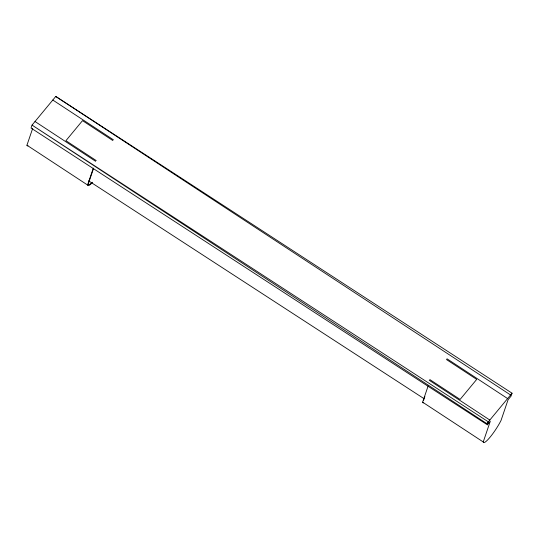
<?xml version="1.0" encoding="UTF-8"?>
<svg xmlns="http://www.w3.org/2000/svg" width="539" height="539" viewBox="0 0 539 539"><rect width="100%" height="100%" fill="white"/><g stroke="black" fill="none" stroke-linecap="round" stroke-linejoin="round"><path stroke-width="0.81" d="M92.627 182.27A17.955 3.039 -56.7 0 1 87.567 185.005L26.95 145.213L32.704 128.316M87.567 185.005L93.314 168.107M93.597 168.303L88.207 184.136L88.497 184.655A16.844 2.85 -56.7 0 0 91.421 183.078M483.234 441.96L490.295 421.222L487.33 424.799L31.046 128.06L32.05 125.095L55.766 96.454L512.05 393.194L511.039 396.158L508.075 399.743L501.021 420.474A17.955 3.039 -56.7 0 1 490.113 437.142A17.955 3.039 -56.7 0 1 483.234 441.96L422.616 402.168L428.107 386.039M423.533 400.511L424.88 396.556M487.33 424.799L488.341 421.842L32.05 125.095L486.858 423.634L512.05 393.194M88.605 180.834L423.62 398.402M55.766 96.454L510.568 394.986M52.802 100.032L113.419 139.823M446.986 358.779L507.603 398.57M112.826 140.538L82.514 120.642L65.92 140.692L96.225 160.588M446.393 359.493L476.705 379.389L460.104 399.439L429.799 379.544M35.015 121.518L95.632 161.302M429.206 380.264L489.816 420.049M27.981 145.806A17.955 3.039 -56.7 0 1 26.95 145.213M423.647 402.761A17.955 3.039 -56.7 0 1 422.616 402.168"/></g></svg>
